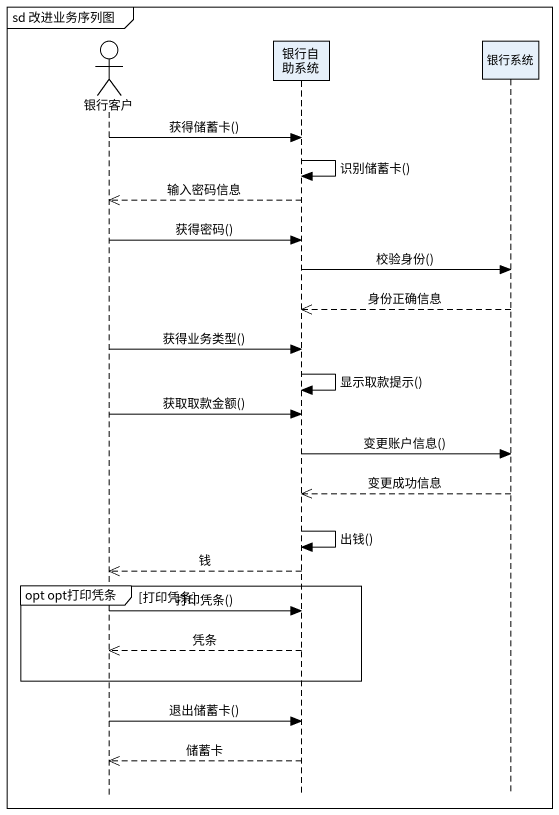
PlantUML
@startuml
mainframe sd 改进业务序列图
hide footbox
actor 银行客户
participant 银行自助系统
participant 银行系统

银行客户 -> 银行自助系统 : 获得储蓄卡()
银行自助系统 -> 银行自助系统 : 识别储蓄卡()
银行自助系统 -->> 银行客户 : 输入密码信息
银行客户 -> 银行自助系统 : 获得密码()
银行自助系统 -> 银行系统 : 校验身份()
银行系统 -->> 银行自助系统 : 身份正确信息
银行客户 -> 银行自助系统 : 获得业务类型()
银行自助系统 -> 银行自助系统 : 显示取款提示()
银行客户 -> 银行自助系统 : 获取取款金额()
银行自助系统 -> 银行系统 : 变更账户信息()
银行系统 -->> 银行自助系统 : 变更成功信息
银行自助系统 -> 银行自助系统 : 出钱()
银行自助系统 -->> 银行客户 : 钱
group opt opt打印凭条 [打印凭条]
  银行客户 -> 银行自助系统 : 打印凭条()
  银行自助系统 -->> 银行客户 : 凭条
end
银行客户 -> 银行自助系统 : 退出储蓄卡()
银行自助系统 -->> 银行客户 : 储蓄卡
@enduml
